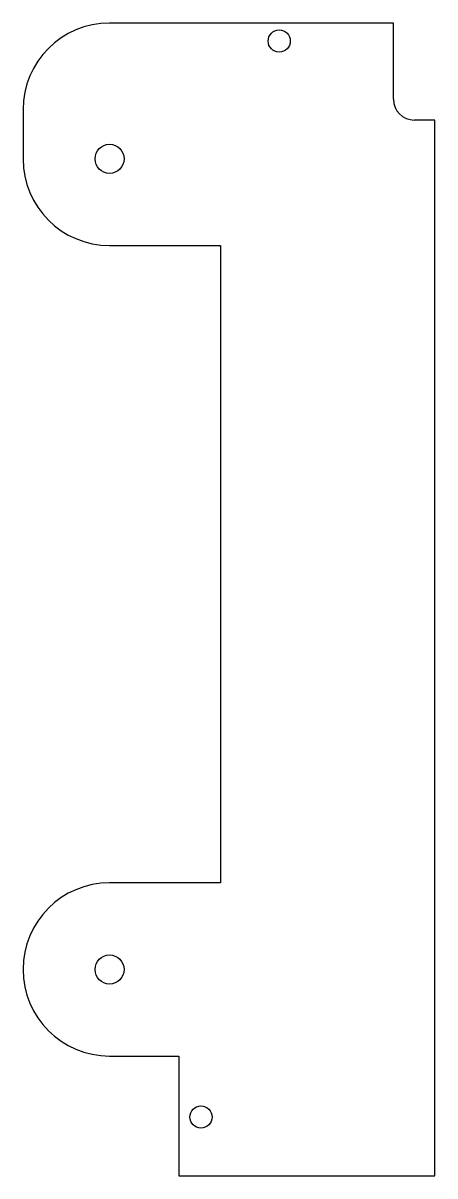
# Model space of a CAD drawing. Extents: x -13 to 47, y -30 to 137.
import ezdxf

# ---------------------------------------------------------------- set-up
doc = ezdxf.new("R2010")
doc.units = 0
doc.layers.get('0').update_dxf_attribs({"linetype": 'CONTINUOUS'})

msp = doc.modelspace()

# ---------------------------------------------------------------- linework, layer by layer
at = {"color": 7, "linetype": 'CONTINUOUS'}
for p, q in [((41, 136.6), (0, 136.6)), ((41, 125.6), (41, 136.6)), ((-12.5, 124.1), (-12.5, 117)), ((47, 122.6), (44, 122.6)), ((47, -29.8), (47, 122.6)), ((0, 104.5), (16, 104.5)), ((16, 104.5), (16, 12.5)), ((16, 12.5), (0, 12.5)), ((0, -12.5), (10, -12.5)), ((10, -12.5), (10, -29.8)), ((10, -29.8), (47, -29.8))]:
    msp.add_line(p, q, dxfattribs=at)
for centre, radius in [((24.5, 134), 1.6), ((0, 117), 2.1), ((0, 0), 2.1), ((13.2, -21.3), 1.6)]:
    msp.add_circle(centre, radius, dxfattribs=at)
for centre, radius, start, end in [((0, 124.1), 12.5, 90, 180), ((44, 125.6), 3, 180, 270), ((0, 117), 12.5, 180, 270), ((0, 0), 12.5, 90, 270)]:
    msp.add_arc(centre, radius, start, end, dxfattribs=at)

doc.saveas('drawing.dxf')
